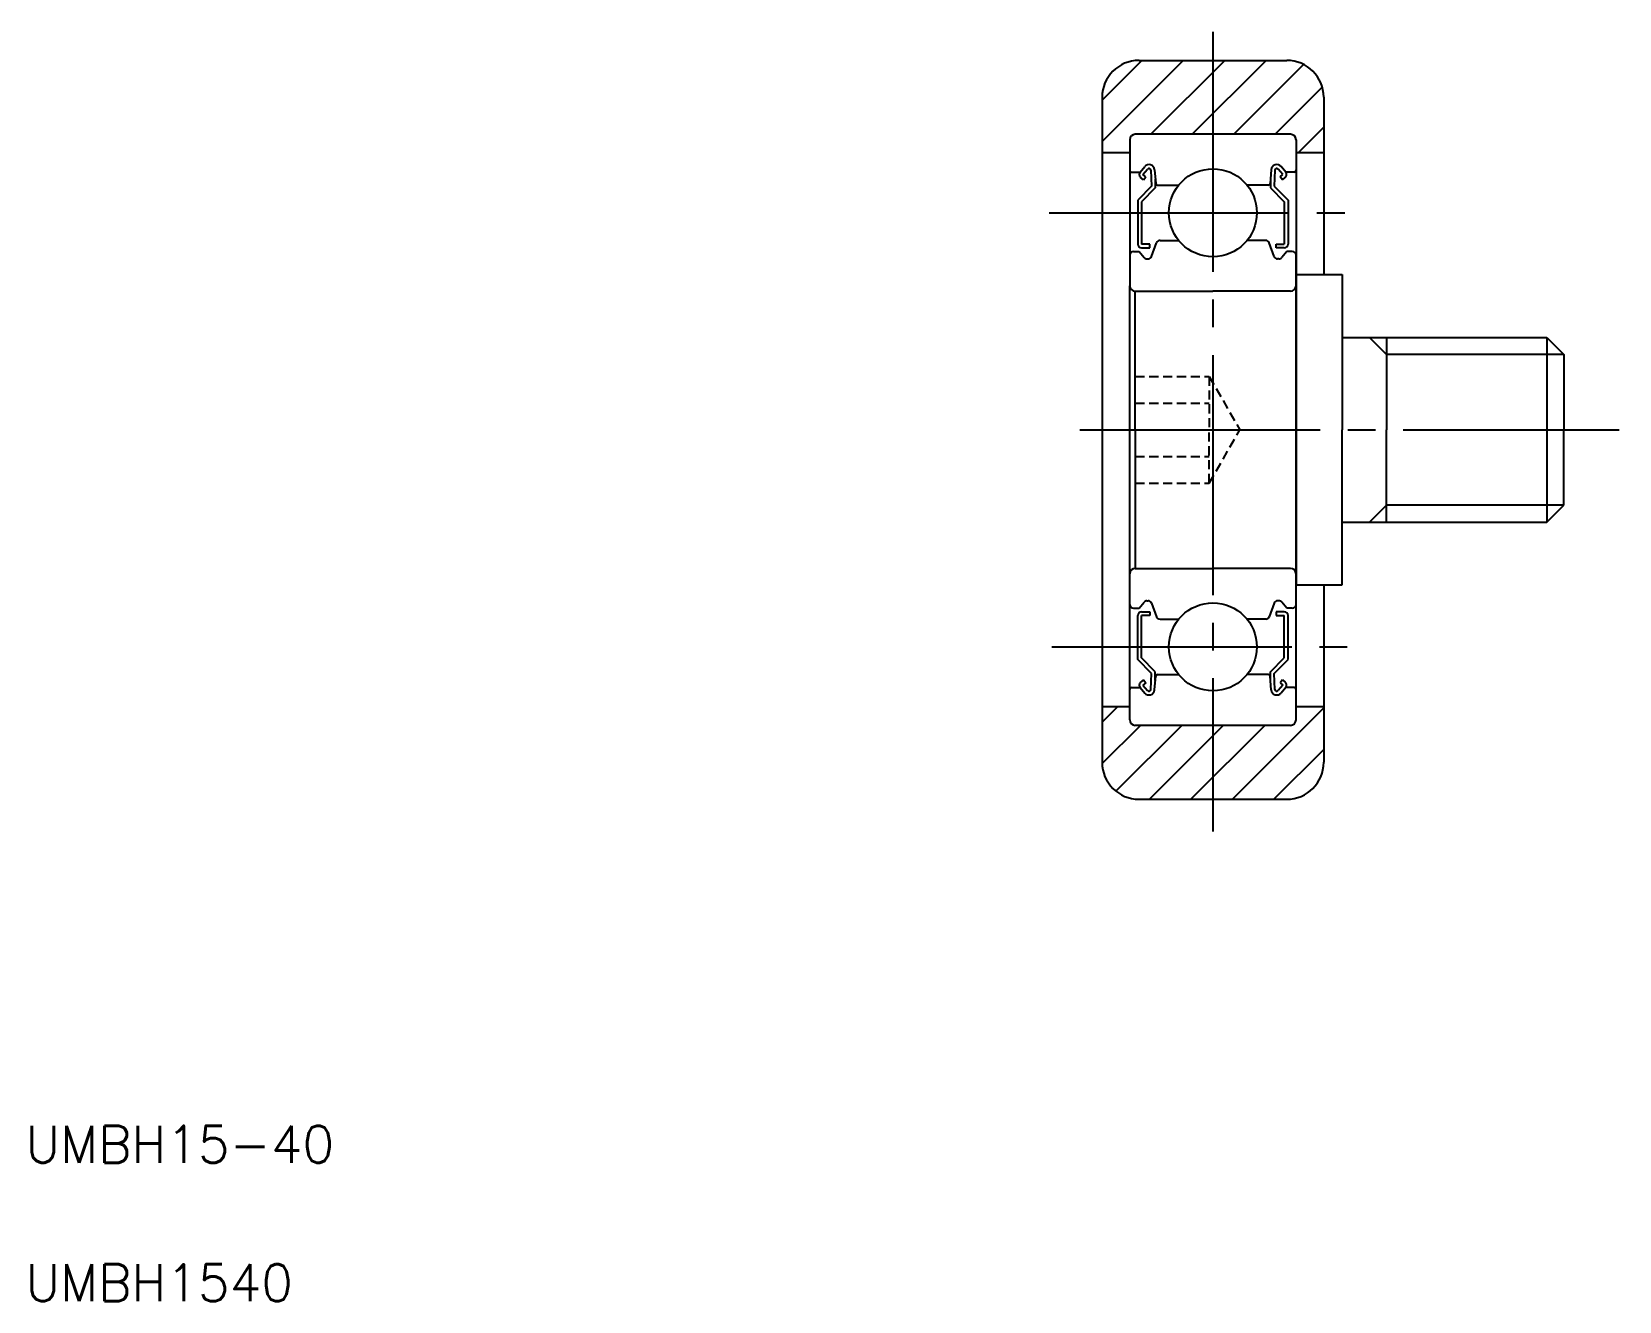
# Model space of a CAD drawing. Extents: x 5.3 to 91.3, y 5 to 73.7.
import ezdxf

# ---------------------------------------------------------------- set-up
doc = ezdxf.new("R2010")
doc.units = 0
doc.linetypes.add('CENTER', pattern=[17.5, 13, -1.5, 1.5, -1.5])
doc.linetypes.add('DASHED', pattern=[0.75, 0.5, -0.25])
doc.layers.get('0').update_dxf_attribs({"linetype": 'CONTINUOUS'})
doc.layers.add('CENTER', color=1, linetype='CENTER')
doc.styles.get("Standard").update_dxf_attribs({"font": 'txt.shx'})

msp = doc.modelspace()

# ---------------------------------------------------------------- linework, layer by layer
at = {"color": 3, "linetype": 'CONTINUOUS'}
for p, q in [((63.288, 67.778), (67.685, 72.175)), ((63.288, 70.023), (65.44, 72.175)), ((65.93, 68.175), (69.93, 72.175)), ((68.175, 68.175), (72.175, 72.175)), ((70.42, 68.175), (74.2, 71.955)), ((72.665, 68.175), (75.212, 70.721)), ((73.91, 67.175), (75.288, 68.552)), ((78.688, 56.255), (77.768, 57.175)), ((88.288, 56.255), (78.688, 56.255)), ((78.688, 48.095), (77.768, 47.175)), ((88.288, 48.095), (78.688, 48.095)), ((63.288, 36.347), (64.116, 37.175)), ((70.341, 32.175), (75.288, 37.122)), ((63.289, 34.103), (65.361, 36.176)), ((64.042, 32.611), (67.606, 36.175)), ((65.851, 32.175), (69.851, 36.175)), ((68.096, 32.175), (72.096, 36.175)), ((72.586, 32.175), (75.288, 34.877))]:
    msp.add_line(p, q, dxfattribs=at)
at = {"color": 7, "linetype": 'CONTINUOUS'}
for p, q in [((65.288, 72.175), (73.288, 72.175)), ((63.288, 70.175), (63.288, 34.175)), ((75.288, 70.175), (75.288, 60.575)), ((69.288, 68.175), (65.088, 68.175)), ((73.488, 68.175), (69.288, 68.175)), ((64.788, 67.175), (63.288, 67.175)), ((64.788, 67.875), (64.788, 59.975)), ((73.788, 67.875), (73.788, 59.975)), ((75.288, 67.175), (73.788, 67.175)), ((65.348, 66.125), (65.597, 66.422)), ((65.501, 65.996), (65.751, 66.294)), ((65.928, 66.235), (65.971, 65.358)), ((66.126, 66.256), (66.191, 65.516)), ((72.449, 66.256), (72.385, 65.516)), ((72.648, 66.235), (72.605, 65.358)), ((73.075, 65.996), (72.824, 66.294)), ((73.228, 66.125), (72.978, 66.422)), ((64.888, 66.125), (65.348, 66.125)), ((65.971, 65.358), (65.221, 64.608)), ((65.526, 65.715), (65.373, 65.843)), ((65.654, 65.868), (65.501, 65.996)), ((65.526, 65.715), (65.654, 65.868)), ((66.171, 65.745), (66.171, 65.275)), ((66.29, 65.425), (67.438, 65.425)), ((72.285, 65.425), (71.137, 65.425)), ((72.405, 65.745), (72.405, 65.275)), ((72.605, 65.358), (73.355, 64.608)), ((72.922, 65.868), (73.075, 65.996)), ((73.05, 65.715), (72.922, 65.868)), ((73.05, 65.715), (73.203, 65.843)), ((73.688, 66.125), (73.228, 66.125)), ((65.221, 64.608), (65.221, 62.225)), ((66.171, 65.275), (65.421, 64.525)), ((65.421, 64.525), (65.421, 62.225)), ((72.405, 65.275), (73.155, 64.525)), ((73.155, 64.525), (73.155, 62.225)), ((73.355, 64.608), (73.355, 62.225)), ((65.871, 62.225), (65.421, 62.225)), ((65.421, 62.025), (65.871, 62.025)), ((65.871, 62.025), (65.871, 62.225)), ((65.97, 61.557), (66.238, 62.293)), ((66.426, 62.425), (67.438, 62.425)), ((72.15, 62.425), (71.137, 62.425)), ((72.606, 61.557), (72.338, 62.293)), ((72.705, 62.225), (73.155, 62.225)), ((72.705, 62.025), (72.705, 62.225)), ((73.155, 62.025), (72.705, 62.025)), ((64.988, 61.825), (65.288, 61.825)), ((65.288, 61.825), (65.563, 61.496)), ((65.717, 61.425), (65.782, 61.425)), ((72.859, 61.425), (72.794, 61.425)), ((73.288, 61.825), (73.012, 61.496)), ((73.588, 61.825), (73.288, 61.825)), ((73.788, 36.475), (73.788, 61.625)), ((73.788, 60.575), (76.288, 60.575)), ((73.788, 60.575), (73.788, 43.775)), ((76.288, 60.575), (76.288, 52.175)), ((64.788, 36.475), (64.788, 59.975)), ((65.088, 52.175), (65.088, 59.675)), ((65.088, 59.675), (69.288, 59.675)), ((73.488, 59.675), (69.288, 59.675)), ((76.288, 57.175), (87.368, 57.175)), ((78.688, 57.175), (78.688, 52.175)), ((87.368, 57.175), (88.288, 56.255)), ((87.368, 57.175), (87.368, 47.175)), ((88.288, 56.255), (88.288, 52.175)), ((65.088, 52.175), (65.088, 44.675)), ((76.288, 43.775), (76.288, 52.175)), ((78.688, 47.175), (78.688, 52.175)), ((88.288, 48.095), (88.288, 52.175)), ((87.368, 47.175), (88.288, 48.095)), ((76.288, 47.175), (87.368, 47.175)), ((65.088, 44.675), (69.288, 44.675)), ((66.363, 44.675), (66.363, 44.675)), ((67.338, 44.675), (67.338, 44.675)), ((73.488, 44.675), (69.288, 44.675)), ((73.788, 43.775), (76.288, 43.775)), ((75.288, 43.775), (75.288, 34.175)), ((64.988, 42.525), (65.288, 42.525)), ((65.221, 39.742), (65.221, 42.125)), ((65.288, 42.525), (65.563, 42.854)), ((65.421, 42.325), (65.871, 42.325)), ((65.871, 42.125), (65.421, 42.125)), ((65.421, 39.825), (65.421, 42.125)), ((65.717, 42.925), (65.782, 42.925)), ((65.871, 42.325), (65.871, 42.125)), ((65.97, 42.793), (66.238, 42.057)), ((72.606, 42.793), (72.338, 42.057)), ((72.705, 42.325), (72.705, 42.125)), ((73.155, 42.325), (72.705, 42.325)), ((72.705, 42.125), (73.155, 42.125)), ((72.859, 42.925), (72.794, 42.925)), ((73.288, 42.525), (73.012, 42.854)), ((73.155, 39.825), (73.155, 42.125)), ((73.588, 42.525), (73.288, 42.525)), ((73.355, 39.742), (73.355, 42.125)), ((66.426, 41.925), (67.438, 41.925)), ((72.15, 41.925), (71.137, 41.925)), ((65.971, 38.992), (65.221, 39.742)), ((66.171, 39.075), (65.421, 39.825)), ((72.405, 39.075), (73.155, 39.825)), ((72.605, 38.992), (73.355, 39.742)), ((65.928, 38.115), (65.971, 38.992)), ((66.126, 38.094), (66.191, 38.834)), ((66.171, 38.605), (66.171, 39.075)), ((66.29, 38.925), (67.438, 38.925)), ((72.285, 38.925), (71.137, 38.925)), ((72.449, 38.094), (72.385, 38.834)), ((72.405, 38.605), (72.405, 39.075)), ((72.648, 38.115), (72.605, 38.992)), ((64.888, 38.225), (65.348, 38.225)), ((65.348, 38.225), (65.597, 37.927)), ((65.526, 38.635), (65.373, 38.507)), ((65.654, 38.482), (65.501, 38.354)), ((65.501, 38.354), (65.751, 38.056)), ((65.526, 38.635), (65.654, 38.482)), ((73.075, 38.354), (72.824, 38.056)), ((73.05, 38.635), (72.922, 38.482)), ((72.922, 38.482), (73.075, 38.354)), ((73.228, 38.225), (72.978, 37.927)), ((73.05, 38.635), (73.203, 38.507)), ((73.688, 38.225), (73.228, 38.225)), ((64.788, 37.175), (63.288, 37.175)), ((75.288, 37.175), (73.788, 37.175)), ((69.288, 36.175), (65.088, 36.175)), ((73.488, 36.175), (69.288, 36.175)), ((65.288, 32.175), (73.288, 32.175))]:
    msp.add_line(p, q, dxfattribs=at)
at = {"color": 3, "linetype": 'DASHED'}
for p, q in [((65.088, 55.062), (69.088, 55.062)), ((69.088, 55.062), (70.754, 52.175)), ((69.088, 55.062), (69.088, 52.175)), ((65.088, 53.618), (69.088, 53.618)), ((69.088, 49.288), (70.754, 52.175)), ((69.088, 49.288), (69.088, 52.175)), ((65.088, 50.732), (69.088, 50.732)), ((65.088, 49.288), (69.088, 49.288))]:
    msp.add_line(p, q, dxfattribs=at)
at = {"color": 7, "linetype": 'CONTINUOUS'}
for centre in [(69.288, 63.925), (69.288, 40.425)]:
    msp.add_circle(centre, 2.381, dxfattribs=at)
for centre, radius, start, end in [((65.288, 70.175), 2, 90, 180), ((73.288, 70.175), 2, 360, 90), ((65.088, 67.875), 0.3, 90, 180), ((73.488, 67.875), 0.3, 360, 90), ((64.888, 66.225), 0.1, 180, 270), ((65.827, 66.23), 0.3, 4.99676, 140.00022), ((65.828, 66.23), 0.1, 2.81982, 140.00331), ((72.748, 66.23), 0.3, 39.99978, 175.00324), ((72.748, 66.23), 0.1, 39.99669, 177.18018), ((73.688, 66.225), 0.1, 270, 0), ((65.501, 65.996), 0.2, 140.00022, 230.08482), ((66.29, 65.525), 0.1, 184.99676, 269.9995), ((72.285, 65.525), 0.1, 270.0005, 355.00324), ((73.074, 65.996), 0.2, 309.91518, 39.99978), ((65.421, 62.225), 0.2, 180, 270), ((66.426, 62.225), 0.2, 90, 159.9919), ((72.15, 62.225), 0.2, 20.0081, 90), ((73.155, 62.225), 0.2, 270, 0), ((64.988, 61.625), 0.2, 90, 180), ((65.717, 61.625), 0.2, 219.99622, 270), ((65.782, 61.625), 0.2, 270, 339.9919), ((72.794, 61.625), 0.2, 200.0081, 270), ((72.859, 61.625), 0.2, 270, 320.00378), ((73.588, 61.625), 0.2, 0, 90), ((65.088, 59.975), 0.3, 180, 270), ((73.488, 59.975), 0.3, 270, 360), ((65.088, 44.375), 0.3, 90, 180), ((73.488, 44.375), 0.3, 0, 90), ((64.988, 42.725), 0.2, 180, 270), ((65.421, 42.125), 0.2, 90, 180), ((65.717, 42.725), 0.2, 90, 140.00378), ((65.782, 42.725), 0.2, 20.0081, 90), ((72.794, 42.725), 0.2, 90, 159.9919), ((72.859, 42.725), 0.2, 39.99622, 90), ((73.155, 42.125), 0.2, 0, 90), ((73.588, 42.725), 0.2, 270, 0), ((66.426, 42.125), 0.2, 200.0081, 270), ((72.15, 42.125), 0.2, 270, 339.9919), ((66.29, 38.825), 0.1, 90.0005, 175.00324), ((72.285, 38.825), 0.1, 4.99676, 89.9995), ((64.888, 38.125), 0.1, 90, 180), ((65.501, 38.354), 0.2, 129.91518, 219.99978), ((65.827, 38.12), 0.3, 219.99978, 355.00324), ((65.828, 38.12), 0.1, 219.99669, 357.18018), ((72.748, 38.12), 0.3, 184.99676, 320.00022), ((72.748, 38.12), 0.1, 182.81982, 320.00331), ((73.074, 38.354), 0.2, 320.00022, 50.08482), ((73.688, 38.125), 0.1, 0, 90), ((65.088, 36.475), 0.3, 180, 270), ((73.488, 36.475), 0.3, 270, 360), ((65.288, 34.175), 2, 180, 270), ((73.288, 34.175), 2, 270, 360)]:
    msp.add_arc(centre, radius, start, end, dxfattribs=at)
at = {"layer": 'CENTER', "color": 1, "linetype": 'CENTER'}
for p, q in [((69.288, 73.725), (69.288, 30.435)), ((60.424, 63.925), (77.874, 63.925)), ((62.088, 52.175), (91.288, 52.175)), ((60.563, 40.425), (78.012, 40.425))]:
    msp.add_line(p, q, dxfattribs=at)

# ---------------------------------------------------------------- texts
at = {"color": 7, "linetype": 'CONTINUOUS'}
for s, p in [('UMBH15-40', (5, 12.5)), ('UMBH1540', (5, 5))]:
    msp.add_text(s, height=2, dxfattribs=at).set_placement(p)

doc.saveas('drawing.dxf')
